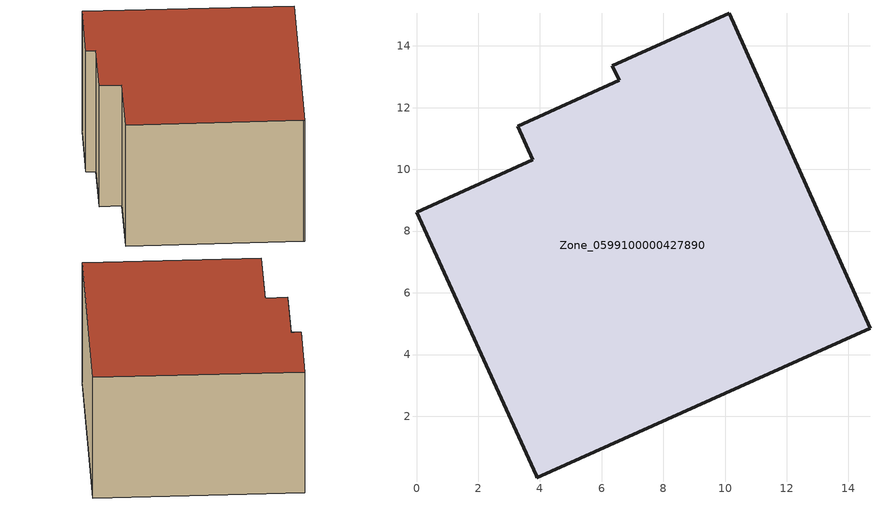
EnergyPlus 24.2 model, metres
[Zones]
Zone_0599100000427890
 floor ground (C_G): 3.77,10.31 3.28,11.4 6.57,12.88 6.34,13.37 10.13,15.06 14.7,4.85 3.89,0.01 3.88,0.08 0,8.62 z0
 wall outside (C_F): 14.7,4.85 10.13,15.06 6.34,13.37 6.57,12.88 3.28,11.4 3.77,10.31 0,8.62 3.88,0.08 3.89,0.01 14.7,4.85 z0:7.4
 roof outside (C_R): 0,8.62 3.88,0.08 3.89,0.01 14.7,4.85 10.13,15.06 6.34,13.37 6.57,12.88 3.28,11.4 3.77,10.31 z7.4
[BUILDING]
Pand.0599100000427890: North Axis=0; Terrain=City; Loads Convergence Tolerance Value=0.04; Temperature Convergence Tolerance Value=0.4; Solar Distribution=FullExterior; Maximum Number of Warmup Days=25; Minimum Number of Warmup Days=1
[Site:Location]
Rotterdam.The.Hague.AP_ZH_NLD Design_Conditions: Latitude=51.96; Longitude=4.45; Time Zone=1; Elevation=-4.5
[SITE:GROUNDTEMPERATURE:BUILDINGSURFACE]
18, 18, 18, 18, 18, 18, 18, 18, 18, 18, 18, 18
[MATERIAL] Thermal Absorptance=0.9; Solar Absorptance=0.7; Visible Absorptance=0.7
Name | Roughness | Thickness | Conductivity | Density | Specific Heat
G.D.2006-2014 | MediumSmooth | 0.15 | 0.06 | 540 | 1210
F.D.2006-2014 | Rough | 0.3 | 0.12 | 1920 | 840
R.D.2006-2014 | MediumRough | 0.2 | 0.08 | 1500 | 1000
[CONSTRUCTION]
C_G: G.D.2006-2014
C_F: F.D.2006-2014
C_R: R.D.2006-2014
[ZONE]
Zone_0599100000427890: Type=1; Multiplier=1; Ceiling Height=Autocalculate; Volume=Autocalculate; Floor Area=autocalculate; Part of Total Floor Area=Yes
[ZONEINFILTRATION:DESIGNFLOWRATE]
Infil_Zone_0599100000427890: Zone or ZoneList or Space or SpaceList=Zone_0599100000427890; Schedule=AlwaysOn; Design Flow Rate Calculation Method=Flow/Area; Flow Rate per Floor Area=0.0021; Constant Term Coefficient=1; Temperature Term Coefficient=0; Velocity Term Coefficient=0; Velocity Squared Term Coefficient=0
[HVACTEMPLATE:ZONE:IDEALLOADSAIRSYSTEM]
Zone_0599100000427890: Maximum Heating Supply Air Temperature=50; Minimum Cooling Supply Air Temperature=13; Maximum Heating Supply Air Humidity Ratio=0.0156; Minimum Cooling Supply Air Humidity Ratio=0.0077; Heating Limit=NoLimit; Cooling Limit=NoLimit; Dehumidification Control Type=ConstantSensibleHeatRatio; Cooling Sensible Heat Ratio=0.7; Dehumidification Setpoint=60; Humidification Control Type=None; Humidification Setpoint=30; Outdoor Air Method=None; Outdoor Air Flow Rate per Person=0.00944; Outdoor Air Flow Rate per Zone Floor Area=0; Outdoor Air Flow Rate per Zone=0; Demand Controlled Ventilation Type=None; Outdoor Air Economizer Type=NoEconomizer; Heat Recovery Type=None; Sensible Heat Recovery Effectiveness=0.7; Latent Heat Recovery Effectiveness=0.65
[ZONECONTROL:THERMOSTAT]
ThermostatControl_Zone_0599100000427890: Zone or ZoneList=Zone_0599100000427890; Control Type Schedule=DualSetpointControlType; Control 1=Thermostat_Zone_0599100000427890; Temperature Difference Between Cutout And Setpoint=0
[THERMOSTATSETPOINT:DUALSETPOINT]
Thermostat_Zone_0599100000427890: Heating Setpoint Temperature Schedule=HeatingSetpoint_Zone_0599100000427890; Cooling Setpoint Temperature Schedule=CoolingSetpoint_Zone_0599100000427890
[SCHEDULE:COMPACT]
HeatingSetpoint_Zone_0599100000427890: Through: 12/31, For: AllDays, Until: 24:00, 21
CoolingSetpoint_Zone_0599100000427890: Through: 12/31, For: AllDays, Until: 24:00, 24
DualSetpointControlType: Through: 12/31, For: AllDays, Until: 24:00, 4
AlwaysOn: Through: 12/31, For: AllDays, Until: 24:00, 1
